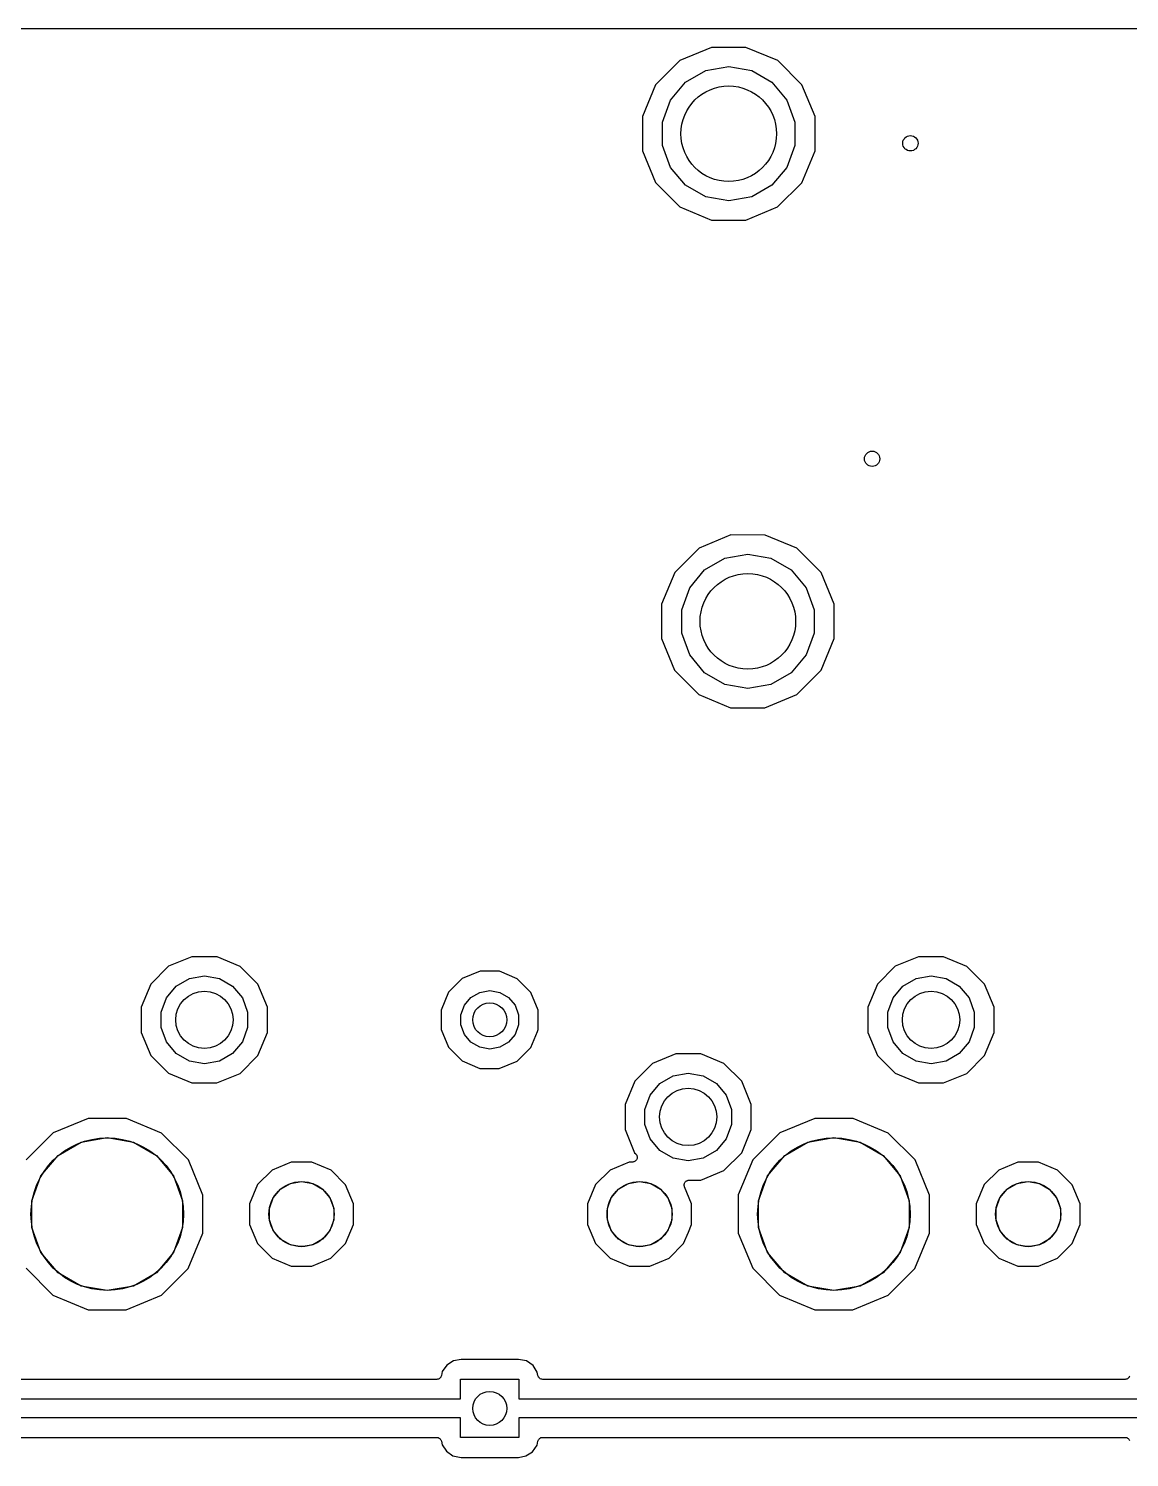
# Model space of a CAD drawing. Extents: x 36 to 201, y -145 to -29.
# Drawn here: x 114.94 to 143.73, y -66.36 to -29 of the extents above; entities that cross this region are included whole.
import ezdxf

# ---------------------------------------------------------------- set-up
doc = ezdxf.new("R2010")
doc.units = 0
doc.header["$MEASUREMENT"] = 0
doc.layers.add('BLACK', color=7, linetype='CONTINUOUS')

msp = doc.modelspace()

# ---------------------------------------------------------------- linework, layer by layer
at = {"layer": 'Black'}
for p, q in [((65.3929, -29), (157.494, -29)), ((132.803, -29.4916), (131.973, -29.8346)), ((133.701, -29.4924), (132.803, -29.4916)), ((134.531, -29.8369), (133.701, -29.4924)), ((131.973, -29.8346), (131.337, -30.4693)), ((135.165, -30.4726), (134.531, -29.8369)), ((132.121, -30.4043), (132.649, -30.0993)), ((132.649, -30.0993), (133.25, -29.9933)), ((133.25, -29.9933), (133.851, -30.0993)), ((133.851, -30.0993), (134.379, -30.4043)), ((131.337, -30.4693), (130.992, -31.2989)), ((131.729, -30.8717), (132.121, -30.4043)), ((134.379, -30.4043), (134.771, -30.8717)), ((135.508, -31.3028), (135.165, -30.4726)), ((131.52, -31.445), (131.729, -30.8717)), ((134.771, -30.8717), (134.98, -31.445)), ((130.992, -31.2989), (130.992, -32.1972)), ((135.508, -32.2011), (135.508, -31.3028)), ((131.52, -32.055), (131.52, -31.445)), ((134.98, -31.445), (134.98, -32.055)), ((131.729, -32.6283), (131.52, -32.055)), ((134.98, -32.055), (134.771, -32.6283)), ((130.992, -32.1972), (131.335, -33.0274)), ((135.163, -33.0307), (135.508, -32.2011)), ((132.121, -33.0957), (131.729, -32.6283)), ((134.771, -32.6283), (134.379, -33.0957)), ((131.335, -33.0274), (131.969, -33.6631)), ((132.649, -33.4007), (132.121, -33.0957)), ((134.379, -33.0957), (133.851, -33.4007)), ((134.527, -33.6654), (135.163, -33.0307)), ((133.25, -33.5067), (132.649, -33.4007)), ((133.851, -33.4007), (133.25, -33.5067)), ((131.969, -33.6631), (132.799, -34.0076)), ((133.697, -34.0084), (134.527, -33.6654)), ((132.799, -34.0076), (133.697, -34.0084)), ((132.473, -42.5846), (131.837, -43.2193)), ((133.303, -42.2416), (132.473, -42.5846)), ((134.201, -42.2424), (133.303, -42.2416)), ((135.031, -42.5869), (134.201, -42.2424)), ((135.665, -43.2226), (135.031, -42.5869)), ((132.621, -43.1543), (133.149, -42.8493)), ((133.149, -42.8493), (133.75, -42.7433)), ((133.75, -42.7433), (134.351, -42.8493)), ((134.351, -42.8493), (134.879, -43.1543)), ((131.837, -43.2193), (131.492, -44.0489)), ((132.229, -43.6217), (132.621, -43.1543)), ((134.879, -43.1543), (135.271, -43.6217)), ((136.008, -44.0528), (135.665, -43.2226)), ((132.02, -44.195), (132.229, -43.6217)), ((135.271, -43.6217), (135.48, -44.195)), ((131.492, -44.0489), (131.492, -44.9472)), ((136.008, -44.9511), (136.008, -44.0528)), ((132.02, -44.805), (132.02, -44.195)), ((135.48, -44.195), (135.48, -44.805)), ((132.229, -45.3783), (132.02, -44.805)), ((135.48, -44.805), (135.271, -45.3783)), ((131.492, -44.9472), (131.835, -45.7774)), ((135.663, -45.7807), (136.008, -44.9511)), ((132.621, -45.8457), (132.229, -45.3783)), ((135.271, -45.3783), (134.879, -45.8457)), ((131.835, -45.7774), (132.469, -46.4131)), ((133.149, -46.1507), (132.621, -45.8457)), ((134.879, -45.8457), (134.351, -46.1507)), ((135.027, -46.4154), (135.663, -45.7807)), ((133.75, -46.2567), (133.149, -46.1507)), ((134.351, -46.1507), (133.75, -46.2567)), ((132.469, -46.4131), (133.299, -46.7576)), ((134.197, -46.7584), (135.027, -46.4154)), ((133.299, -46.7576), (134.197, -46.7584)), ((119.213, -53.2687), (118.606, -53.5195)), ((119.87, -53.2693), (119.213, -53.2687)), ((120.476, -53.5212), (119.87, -53.2693)), ((138.213, -53.2687), (137.606, -53.5195)), ((138.87, -53.2693), (138.213, -53.2687)), ((139.476, -53.5212), (138.87, -53.2693)), ((118.606, -53.5195), (118.141, -53.9836)), ((119.148, -53.8418), (119.54, -53.7726)), ((119.54, -53.7726), (119.932, -53.8418)), ((120.94, -53.986), (120.476, -53.5212)), ((126.748, -53.6498), (126.282, -53.8427)), ((127.254, -53.6502), (126.748, -53.6498)), ((127.72, -53.844), (127.254, -53.6502)), ((137.606, -53.5195), (137.141, -53.9836)), ((138.148, -53.8418), (138.54, -53.7726)), ((138.54, -53.7726), (138.932, -53.8418)), ((139.94, -53.986), (139.476, -53.5212)), ((118.141, -53.9836), (117.889, -54.5902)), ((118.546, -54.3463), (118.802, -54.0411)), ((118.802, -54.0411), (119.148, -53.8418)), ((119.932, -53.8418), (120.278, -54.0411)), ((120.278, -54.0411), (120.534, -54.3463)), ((121.191, -54.593), (120.94, -53.986)), ((126.282, -53.8427), (125.924, -54.1997)), ((126.738, -54.2012), (127, -54.1551)), ((127, -54.1551), (127.262, -54.2012)), ((128.077, -54.2015), (127.72, -53.844)), ((137.141, -53.9836), (136.889, -54.5902)), ((137.546, -54.3463), (137.802, -54.0411)), ((137.802, -54.0411), (138.148, -53.8418)), ((138.932, -53.8418), (139.278, -54.0411)), ((139.278, -54.0411), (139.534, -54.3463)), ((140.191, -54.593), (139.94, -53.986)), ((118.41, -54.7208), (118.546, -54.3463)), ((120.534, -54.3463), (120.67, -54.7208)), ((125.924, -54.1997), (125.73, -54.6663)), ((126.247, -54.7872), (126.338, -54.5375)), ((126.338, -54.5375), (126.508, -54.334)), ((126.508, -54.334), (126.738, -54.2012)), ((127.262, -54.2012), (127.492, -54.334)), ((127.492, -54.334), (127.662, -54.5375)), ((127.662, -54.5375), (127.753, -54.7872)), ((128.27, -54.6685), (128.077, -54.2015)), ((137.41, -54.7208), (137.546, -54.3463)), ((139.534, -54.3463), (139.67, -54.7208)), ((117.889, -54.5902), (117.889, -55.247)), ((118.41, -55.1192), (118.41, -54.7208)), ((120.67, -54.7208), (120.67, -55.1192)), ((121.191, -55.1965), (121.191, -54.593)), ((125.73, -54.6663), (125.73, -55.1715)), ((126.247, -55.0528), (126.247, -54.7872)), ((127.753, -54.7872), (127.753, -55.0528)), ((128.27, -55.1737), (128.27, -54.6685)), ((136.889, -54.5902), (136.889, -55.247)), ((137.41, -55.1192), (137.41, -54.7208)), ((139.67, -54.7208), (139.67, -55.1192)), ((140.191, -55.1965), (140.191, -54.593)), ((117.889, -55.247), (118.14, -55.854)), ((118.546, -55.4937), (118.41, -55.1192)), ((120.67, -55.1192), (120.534, -55.4937)), ((120.939, -55.8564), (121.191, -55.2498)), ((121.191, -55.1966), (121.191, -55.1965)), ((121.191, -55.2498), (121.191, -55.1966)), ((125.73, -55.1715), (125.923, -55.6385)), ((126.338, -55.3025), (126.247, -55.0528)), ((127.753, -55.0528), (127.662, -55.3025)), ((128.076, -55.6403), (128.249, -55.2234)), ((128.249, -55.2234), (128.27, -55.1737)), ((128.249, -55.2234), (128.249, -55.2234)), ((136.889, -55.247), (137.14, -55.854)), ((137.546, -55.4937), (137.41, -55.1192)), ((139.67, -55.1192), (139.534, -55.4937)), ((139.939, -55.8564), (140.191, -55.2498)), ((140.191, -55.1966), (140.191, -55.1965)), ((140.191, -55.2498), (140.191, -55.1966)), ((118.802, -55.7989), (118.546, -55.4937)), ((120.534, -55.4937), (120.278, -55.7989)), ((125.923, -55.6385), (126.28, -55.996)), ((126.508, -55.506), (126.338, -55.3025)), ((126.738, -55.6388), (126.508, -55.506)), ((127, -55.6849), (126.738, -55.6388)), ((127.262, -55.6388), (127, -55.6849)), ((127.492, -55.506), (127.262, -55.6388)), ((127.662, -55.3025), (127.492, -55.506)), ((127.718, -55.9973), (128.076, -55.6403)), ((137.802, -55.7989), (137.546, -55.4937)), ((139.534, -55.4937), (139.278, -55.7989)), ((118.14, -55.854), (118.604, -56.3188)), ((119.148, -55.9982), (118.802, -55.7989)), ((119.54, -56.0674), (119.148, -55.9982)), ((119.932, -55.9982), (119.54, -56.0674)), ((120.278, -55.7989), (119.932, -55.9982)), ((120.474, -56.3205), (120.939, -55.8564)), ((126.28, -55.996), (126.746, -56.1898)), ((127.252, -56.1902), (127.718, -55.9973)), ((131.863, -55.8087), (131.256, -56.0595)), ((132.52, -55.8093), (131.863, -55.8087)), ((133.126, -56.0612), (132.52, -55.8093)), ((137.14, -55.854), (137.604, -56.3188)), ((138.148, -55.9982), (137.802, -55.7989)), ((138.54, -56.0674), (138.148, -55.9982)), ((138.932, -55.9982), (138.54, -56.0674)), ((139.278, -55.7989), (138.932, -55.9982)), ((139.474, -56.3205), (139.939, -55.8564)), ((118.604, -56.3188), (119.21, -56.5707)), ((119.867, -56.5713), (120.474, -56.3205)), ((126.746, -56.1898), (127.252, -56.1902)), ((131.256, -56.0595), (130.791, -56.5236)), ((131.452, -56.5811), (131.798, -56.3818)), ((131.798, -56.3818), (132.19, -56.3126)), ((132.19, -56.3126), (132.582, -56.3818)), ((132.582, -56.3818), (132.928, -56.5811)), ((133.59, -56.526), (133.126, -56.0612)), ((137.604, -56.3188), (138.21, -56.5707)), ((138.867, -56.5713), (139.474, -56.3205)), ((119.21, -56.5707), (119.867, -56.5713)), ((130.791, -56.5236), (130.539, -57.1302)), ((131.196, -56.8863), (131.452, -56.5811)), ((132.928, -56.5811), (133.184, -56.8863)), ((133.841, -57.133), (133.59, -56.526)), ((138.21, -56.5707), (138.867, -56.5713)), ((130.539, -57.1302), (130.539, -57.787)), ((131.06, -57.2608), (131.196, -56.8863)), ((133.184, -56.8863), (133.32, -57.2608)), ((133.841, -57.7898), (133.841, -57.133)), ((116.505, -57.4977), (115.585, -57.8778)), ((117.5, -57.4985), (116.505, -57.4977)), ((118.419, -57.8802), (117.5, -57.4985)), ((131.06, -57.6592), (131.06, -57.2608)), ((133.32, -57.2608), (133.32, -57.6592)), ((135.505, -57.4977), (134.585, -57.8778)), ((136.5, -57.4985), (135.505, -57.4977)), ((137.419, -57.8802), (136.5, -57.4985)), ((115.585, -57.8778), (114.88, -58.5809)), ((119.122, -58.5846), (118.419, -57.8802)), ((130.539, -57.787), (130.79, -58.394)), ((131.196, -58.0337), (131.06, -57.6592)), ((133.32, -57.6592), (133.184, -58.0337)), ((133.589, -58.3964), (133.841, -57.7898)), ((134.585, -57.8778), (133.88, -58.5809)), ((138.122, -58.5846), (137.419, -57.8802)), ((115.713, -58.4667), (116.315, -58.1192)), ((116.315, -58.1192), (117, -57.9985)), ((117, -57.9985), (117.685, -58.1192)), ((117.685, -58.1192), (118.287, -58.4667)), ((131.452, -58.3389), (131.196, -58.0337)), ((133.184, -58.0337), (132.928, -58.3389)), ((134.713, -58.4667), (135.315, -58.1192)), ((135.315, -58.1192), (136, -57.9985)), ((136, -57.9985), (136.685, -58.1192)), ((136.685, -58.1192), (137.287, -58.4667)), ((115.267, -58.9992), (115.713, -58.4667)), ((118.287, -58.4667), (118.733, -58.9992)), ((119.502, -59.5045), (119.122, -58.5846)), ((121.811, -58.6409), (121.311, -58.8473)), ((122.351, -58.6413), (121.811, -58.6409)), ((122.851, -58.8487), (122.351, -58.6413)), ((130.651, -58.6409), (130.151, -58.8473)), ((130.73, -58.6409), (130.651, -58.6409)), ((130.746, -58.6381), (130.73, -58.6409)), ((130.763, -58.6366), (130.746, -58.6381)), ((130.768, -58.6343), (130.763, -58.6366)), ((130.773, -58.6333), (130.768, -58.6343)), ((130.788, -58.625), (130.773, -58.6333)), ((130.803, -58.618), (130.788, -58.625)), ((130.79, -58.394), (130.82, -58.4242)), ((130.807, -58.6141), (130.803, -58.618)), ((130.811, -58.6113), (130.807, -58.6141)), ((130.822, -58.5986), (130.811, -58.6113)), ((130.82, -58.4242), (130.829, -58.4378)), ((130.834, -58.5869), (130.822, -58.5986)), ((130.829, -58.4378), (130.84, -58.4505)), ((130.836, -58.5818), (130.834, -58.5869)), ((130.84, -58.5775), (130.836, -58.5818)), ((130.84, -58.4505), (130.842, -58.4558)), ((130.845, -58.5619), (130.84, -58.5775)), ((130.842, -58.4558), (130.845, -58.4604)), ((130.845, -58.4604), (130.849, -58.4764)), ((130.852, -58.5469), (130.845, -58.5619)), ((130.849, -58.4764), (130.855, -58.492)), ((130.853, -58.5413), (130.852, -58.5469)), ((130.855, -58.5361), (130.853, -58.5413)), ((130.855, -58.492), (130.855, -58.4976)), ((130.855, -58.4976), (130.856, -58.503)), ((130.856, -58.503), (130.855, -58.5195)), ((130.855, -58.5195), (130.855, -58.5361)), ((131.798, -58.5382), (131.452, -58.3389)), ((132.19, -58.6074), (131.798, -58.5382)), ((132.582, -58.5382), (132.19, -58.6074)), ((132.928, -58.3389), (132.582, -58.5382)), ((133.124, -58.8605), (133.589, -58.3964)), ((133.88, -58.5809), (133.499, -59.5002)), ((134.267, -58.9992), (134.713, -58.4667)), ((137.287, -58.4667), (137.733, -58.9992)), ((138.502, -59.5045), (138.122, -58.5846)), ((140.811, -58.6409), (140.311, -58.8473)), ((141.351, -58.6413), (140.811, -58.6409)), ((141.851, -58.8487), (141.351, -58.6413)), ((115.029, -59.6524), (115.267, -58.9992)), ((118.733, -58.9992), (118.971, -59.6524)), ((121.311, -58.8473), (120.929, -59.2292)), ((123.233, -59.2313), (122.851, -58.8487)), ((130.151, -58.8473), (129.769, -59.2292)), ((132.517, -59.1113), (133.124, -58.8605)), ((134.029, -59.6524), (134.267, -58.9992)), ((137.733, -58.9992), (137.971, -59.6524)), ((140.311, -58.8473), (139.929, -59.2292)), ((142.233, -59.2313), (141.851, -58.8487)), ((120.929, -59.2292), (120.721, -59.7285)), ((121.34, -59.5729), (121.531, -59.3457)), ((121.531, -59.3457), (121.788, -59.1974)), ((121.788, -59.1974), (122.08, -59.1458)), ((122.08, -59.1458), (122.372, -59.1974)), ((122.372, -59.1974), (122.629, -59.3457)), ((122.629, -59.3457), (122.82, -59.5729)), ((123.439, -59.7309), (123.233, -59.2313)), ((129.769, -59.2292), (129.561, -59.7285)), ((130.18, -59.5729), (130.371, -59.3457)), ((130.371, -59.3457), (130.628, -59.1974)), ((130.628, -59.1974), (130.92, -59.1458)), ((130.92, -59.1458), (131.212, -59.1974)), ((131.212, -59.1974), (131.469, -59.3457)), ((131.469, -59.3457), (131.66, -59.5729)), ((132.086, -59.2434), (132.088, -59.2297)), ((132.088, -59.2516), (132.086, -59.2434)), ((132.088, -59.2159), (132.091, -59.208)), ((132.088, -59.2297), (132.088, -59.2159)), ((132.088, -59.26), (132.088, -59.2516)), ((132.093, -59.273), (132.088, -59.26)), ((132.091, -59.208), (132.092, -59.1997)), ((132.092, -59.1997), (132.098, -59.1874)), ((132.096, -59.2865), (132.093, -59.273)), ((132.279, -59.7309), (132.096, -59.2865)), ((132.098, -59.1874), (132.103, -59.1744)), ((132.103, -59.1744), (132.108, -59.168)), ((132.108, -59.168), (132.112, -59.1606)), ((132.112, -59.1606), (132.122, -59.1513)), ((132.122, -59.1513), (132.131, -59.1407)), ((132.131, -59.1407), (132.139, -59.1365)), ((132.139, -59.1365), (132.145, -59.1308)), ((132.145, -59.1308), (132.158, -59.1256)), ((132.158, -59.1256), (132.17, -59.1186)), ((132.17, -59.1186), (132.178, -59.1172)), ((132.178, -59.1172), (132.186, -59.114)), ((132.186, -59.114), (132.199, -59.1134)), ((132.199, -59.1134), (132.213, -59.111)), ((132.213, -59.111), (132.517, -59.1113)), ((139.929, -59.2292), (139.721, -59.7285)), ((140.34, -59.5729), (140.531, -59.3457)), ((140.531, -59.3457), (140.788, -59.1974)), ((140.788, -59.1974), (141.08, -59.1458)), ((141.08, -59.1458), (141.372, -59.1974)), ((141.372, -59.1974), (141.629, -59.3457)), ((141.629, -59.3457), (141.82, -59.5729)), ((142.439, -59.7309), (142.233, -59.2313)), ((115.029, -60.3476), (115.029, -59.6524)), ((118.971, -59.6524), (118.971, -60.3476)), ((119.502, -60.2942), (119.502, -59.5045)), ((120.721, -59.7285), (120.721, -60.2691)), ((121.239, -59.8517), (121.34, -59.5729)), ((122.82, -59.5729), (122.921, -59.8517)), ((123.439, -60.2715), (123.439, -59.7309)), ((129.561, -59.7285), (129.561, -60.2691)), ((130.079, -59.8517), (130.18, -59.5729)), ((131.66, -59.5729), (131.761, -59.8517)), ((132.279, -60.2715), (132.279, -59.7309)), ((133.499, -59.5002), (133.498, -60.4955)), ((134.029, -60.3476), (134.029, -59.6524)), ((137.971, -59.6524), (137.971, -60.3476)), ((138.502, -60.2942), (138.502, -59.5045)), ((139.721, -59.7285), (139.721, -60.2691)), ((140.239, -59.8517), (140.34, -59.5729)), ((141.82, -59.5729), (141.921, -59.8517)), ((142.439, -60.2715), (142.439, -59.7309)), ((121.239, -60.1483), (121.239, -59.8517)), ((121.34, -60.4271), (121.239, -60.1483)), ((122.921, -60.1483), (122.82, -60.4271)), ((122.921, -59.8517), (122.921, -60.1483)), ((130.079, -60.1483), (130.079, -59.8517)), ((130.18, -60.4271), (130.079, -60.1483)), ((131.761, -60.1483), (131.66, -60.4271)), ((131.761, -59.8517), (131.761, -60.1483)), ((140.239, -60.1483), (140.239, -59.8517)), ((140.34, -60.4271), (140.239, -60.1483)), ((141.921, -60.1483), (141.82, -60.4271)), ((141.921, -59.8517), (141.921, -60.1483)), ((115.267, -61.0008), (115.029, -60.3476)), ((118.971, -60.3476), (118.733, -61.0008)), ((119.12, -61.4191), (119.501, -60.4998)), ((119.501, -60.4998), (119.502, -60.2942)), ((119.502, -60.2942), (119.502, -60.2942)), ((120.721, -60.2691), (120.927, -60.7687)), ((121.531, -60.6543), (121.34, -60.4271)), ((122.82, -60.4271), (122.629, -60.6543)), ((123.231, -60.7708), (123.439, -60.2715)), ((129.561, -60.2691), (129.767, -60.7687)), ((130.371, -60.6543), (130.18, -60.4271)), ((131.66, -60.4271), (131.469, -60.6543)), ((132.071, -60.7708), (132.195, -60.4719)), ((132.195, -60.4719), (132.279, -60.2715)), ((133.498, -60.4955), (133.878, -61.4154)), ((134.267, -61.0008), (134.029, -60.3476)), ((137.971, -60.3476), (137.733, -61.0008)), ((138.12, -61.4191), (138.501, -60.4998)), ((138.501, -60.4998), (138.502, -60.2942)), ((138.502, -60.2942), (138.502, -60.2942)), ((139.721, -60.2691), (139.927, -60.7687)), ((140.531, -60.6543), (140.34, -60.4271)), ((141.82, -60.4271), (141.629, -60.6543)), ((142.231, -60.7708), (142.439, -60.2715)), ((120.927, -60.7687), (121.309, -61.1513)), ((121.788, -60.8026), (121.531, -60.6543)), ((122.08, -60.8541), (121.788, -60.8026)), ((122.372, -60.8026), (122.08, -60.8541)), ((122.629, -60.6543), (122.372, -60.8026)), ((122.849, -61.1527), (123.231, -60.7708)), ((129.767, -60.7687), (130.149, -61.1513)), ((130.628, -60.8026), (130.371, -60.6543)), ((130.92, -60.8541), (130.628, -60.8026)), ((131.212, -60.8026), (130.92, -60.8541)), ((131.469, -60.6543), (131.212, -60.8026)), ((131.689, -61.1527), (132.071, -60.7708)), ((139.927, -60.7687), (140.309, -61.1513)), ((140.788, -60.8026), (140.531, -60.6543)), ((141.08, -60.8541), (140.788, -60.8026)), ((141.372, -60.8026), (141.08, -60.8541)), ((141.629, -60.6543), (141.372, -60.8026)), ((141.849, -61.1527), (142.231, -60.7708)), ((115.713, -61.5332), (115.267, -61.0008)), ((118.733, -61.0008), (118.287, -61.5332)), ((121.309, -61.1513), (121.809, -61.3587)), ((122.349, -61.3591), (122.849, -61.1527)), ((130.149, -61.1513), (130.649, -61.3587)), ((131.189, -61.3591), (131.689, -61.1527)), ((134.713, -61.5332), (134.267, -61.0008)), ((137.733, -61.0008), (137.287, -61.5332)), ((140.309, -61.1513), (140.809, -61.3587)), ((141.349, -61.3591), (141.849, -61.1527)), ((114.878, -61.4154), (115.581, -62.1198)), ((116.315, -61.8808), (115.713, -61.5332)), ((118.287, -61.5332), (117.685, -61.8808)), ((118.415, -62.1222), (119.12, -61.4191)), ((121.809, -61.3587), (122.349, -61.3591)), ((130.649, -61.3587), (131.189, -61.3591)), ((133.878, -61.4154), (134.581, -62.1198)), ((135.315, -61.8808), (134.713, -61.5332)), ((137.287, -61.5332), (136.685, -61.8808)), ((137.415, -62.1222), (138.12, -61.4191)), ((140.809, -61.3587), (141.349, -61.3591)), ((117, -62.0015), (116.315, -61.8808)), ((117.685, -61.8808), (117, -62.0015)), ((136, -62.0015), (135.315, -61.8808)), ((136.685, -61.8808), (136, -62.0015)), ((115.581, -62.1198), (116.5, -62.5015)), ((117.495, -62.5023), (118.415, -62.1222)), ((134.581, -62.1198), (135.5, -62.5015)), ((136.495, -62.5023), (137.415, -62.1222)), ((116.5, -62.5015), (117.495, -62.5023)), ((135.5, -62.5015), (136.495, -62.5023)), ((126.051, -63.8351), (125.877, -63.9468)), ((126.25, -63.7976), (126.051, -63.8351)), ((127.749, -63.7976), (126.25, -63.7976)), ((127.963, -63.8409), (127.749, -63.7976)), ((128.133, -63.9569), (127.963, -63.8409)), ((125.724, -64.2613), (125.71, -64.2766)), ((125.725, -64.2585), (125.724, -64.2597)), ((125.724, -64.2597), (125.724, -64.2613)), ((125.732, -64.2393), (125.725, -64.2585)), ((125.74, -64.2202), (125.732, -64.2393)), ((125.761, -64.1165), (125.74, -64.2202)), ((125.877, -63.9468), (125.761, -64.1165)), ((128.245, -64.1305), (128.133, -63.9569)), ((128.261, -64.2185), (128.245, -64.1305)), ((128.269, -64.2385), (128.261, -64.2185)), ((128.276, -64.2585), (128.269, -64.2385)), ((128.277, -64.2591), (128.276, -64.2585)), ((128.277, -64.2598), (128.277, -64.2591)), ((128.291, -64.276), (128.277, -64.2598)), ((143.724, -64.2613), (143.71, -64.2766)), ((143.725, -64.2585), (143.724, -64.2597)), ((143.724, -64.2597), (143.724, -64.2613)), ((143.732, -64.2393), (143.725, -64.2585)), ((125.615, -64.322), (109.386, -64.322)), ((125.636, -64.3184), (125.615, -64.322)), ((125.656, -64.3154), (125.636, -64.3184)), ((125.657, -64.3146), (125.656, -64.3154)), ((125.659, -64.3143), (125.657, -64.3146)), ((125.677, -64.3041), (125.659, -64.3143)), ((125.695, -64.2943), (125.677, -64.3041)), ((125.696, -64.2931), (125.695, -64.2943)), ((125.697, -64.2923), (125.696, -64.2931)), ((125.71, -64.2766), (125.697, -64.2923)), ((126.238, -64.83), (126.238, -64.318)), ((126.238, -64.318), (127.762, -64.318)), ((127.762, -64.318), (127.762, -64.83)), ((128.305, -64.2923), (128.291, -64.276)), ((128.305, -64.2927), (128.305, -64.2923)), ((128.306, -64.2932), (128.305, -64.2927)), ((128.324, -64.3037), (128.306, -64.2932)), ((128.343, -64.3143), (128.324, -64.3037)), ((128.344, -64.3145), (128.343, -64.3143)), ((128.344, -64.3148), (128.344, -64.3145)), ((128.365, -64.3183), (128.344, -64.3148)), ((128.386, -64.322), (128.365, -64.3183)), ((143.615, -64.322), (128.386, -64.322)), ((143.636, -64.3184), (143.615, -64.322)), ((143.656, -64.3154), (143.636, -64.3184)), ((143.657, -64.3146), (143.656, -64.3154)), ((143.659, -64.3143), (143.657, -64.3146)), ((143.677, -64.3041), (143.659, -64.3143)), ((143.695, -64.2943), (143.677, -64.3041)), ((143.696, -64.2931), (143.695, -64.2943)), ((143.697, -64.2923), (143.696, -64.2931)), ((143.71, -64.2766), (143.697, -64.2923)), ((108.762, -64.83), (126.238, -64.83)), ((127.762, -64.83), (144.238, -64.83)), ((126.238, -65.33), (108.762, -65.33)), ((126.238, -65.842), (126.238, -65.33)), ((144.238, -65.33), (127.762, -65.33)), ((127.762, -65.33), (127.762, -65.842)), ((109.385, -65.838), (125.614, -65.838)), ((125.614, -65.838), (125.635, -65.8417)), ((125.635, -65.8417), (125.656, -65.8452)), ((125.656, -65.8452), (125.656, -65.8455)), ((125.656, -65.8455), (125.657, -65.8457)), ((125.657, -65.8457), (125.676, -65.8563)), ((125.676, -65.8563), (125.694, -65.8668)), ((125.694, -65.8668), (125.695, -65.8673)), ((125.695, -65.8673), (125.695, -65.8677)), ((125.695, -65.8677), (125.709, -65.8841)), ((125.709, -65.8841), (125.723, -65.9002)), ((125.723, -65.9002), (125.723, -65.9009)), ((125.723, -65.9009), (125.724, -65.9015)), ((125.724, -65.9015), (125.731, -65.9215)), ((125.731, -65.9215), (125.739, -65.9415)), ((125.739, -65.9415), (125.755, -66.0295)), ((125.755, -66.0295), (125.867, -66.2031)), ((127.762, -65.842), (126.238, -65.842)), ((128.123, -66.2132), (128.239, -66.0435)), ((128.239, -66.0435), (128.26, -65.9398)), ((128.26, -65.9398), (128.268, -65.9207)), ((128.268, -65.9207), (128.275, -65.9015)), ((128.275, -65.9015), (128.276, -65.9003)), ((128.276, -65.8987), (128.29, -65.8834)), ((128.276, -65.9003), (128.276, -65.8987)), ((128.29, -65.8834), (128.303, -65.8677)), ((128.303, -65.8677), (128.304, -65.8669)), ((128.304, -65.8669), (128.305, -65.8657)), ((128.305, -65.8657), (128.323, -65.8559)), ((128.323, -65.8559), (128.341, -65.8457)), ((128.341, -65.8457), (128.343, -65.8454)), ((128.343, -65.8454), (128.344, -65.8446)), ((128.344, -65.8446), (128.364, -65.8416)), ((128.364, -65.8416), (128.385, -65.838)), ((128.385, -65.838), (143.614, -65.838)), ((143.614, -65.838), (143.635, -65.8417)), ((143.635, -65.8417), (143.656, -65.8452)), ((143.656, -65.8452), (143.656, -65.8455)), ((143.656, -65.8455), (143.657, -65.8457)), ((143.657, -65.8457), (143.676, -65.8563)), ((143.676, -65.8563), (143.694, -65.8668)), ((143.694, -65.8668), (143.695, -65.8673)), ((143.695, -65.8673), (143.695, -65.8677)), ((143.695, -65.8677), (143.709, -65.8841)), ((143.709, -65.8841), (143.723, -65.9002)), ((143.723, -65.9002), (143.723, -65.9009)), ((143.723, -65.9009), (143.724, -65.9015)), ((143.724, -65.9015), (143.731, -65.9215)), ((125.867, -66.2031), (126.037, -66.3191)), ((126.037, -66.3191), (126.251, -66.3624)), ((126.251, -66.3624), (127.75, -66.3624)), ((127.75, -66.3624), (127.949, -66.3249)), ((127.949, -66.3249), (128.123, -66.2132))]:
    msp.add_line(p, q, dxfattribs=at)
for centre, radius in [((133.25, -31.75), 1.25), ((138, -32), 0.2), ((137, -40.25), 0.2), ((133.75, -44.5), 1.25), ((119.54, -54.92), 0.7493), ((138.54, -54.92), 0.7493), ((127, -54.92), 0.4445), ((132.19, -57.46), 0.7493), ((117, -60), 1.9939), ((136, -60), 1.9939), ((122.08, -60), 0.8509), ((130.92, -60), 0.8509), ((141.08, -60), 0.8509), ((127, -65.08), 0.4445)]:
    msp.add_circle(centre, radius, dxfattribs=at)

doc.saveas('drawing.dxf')
